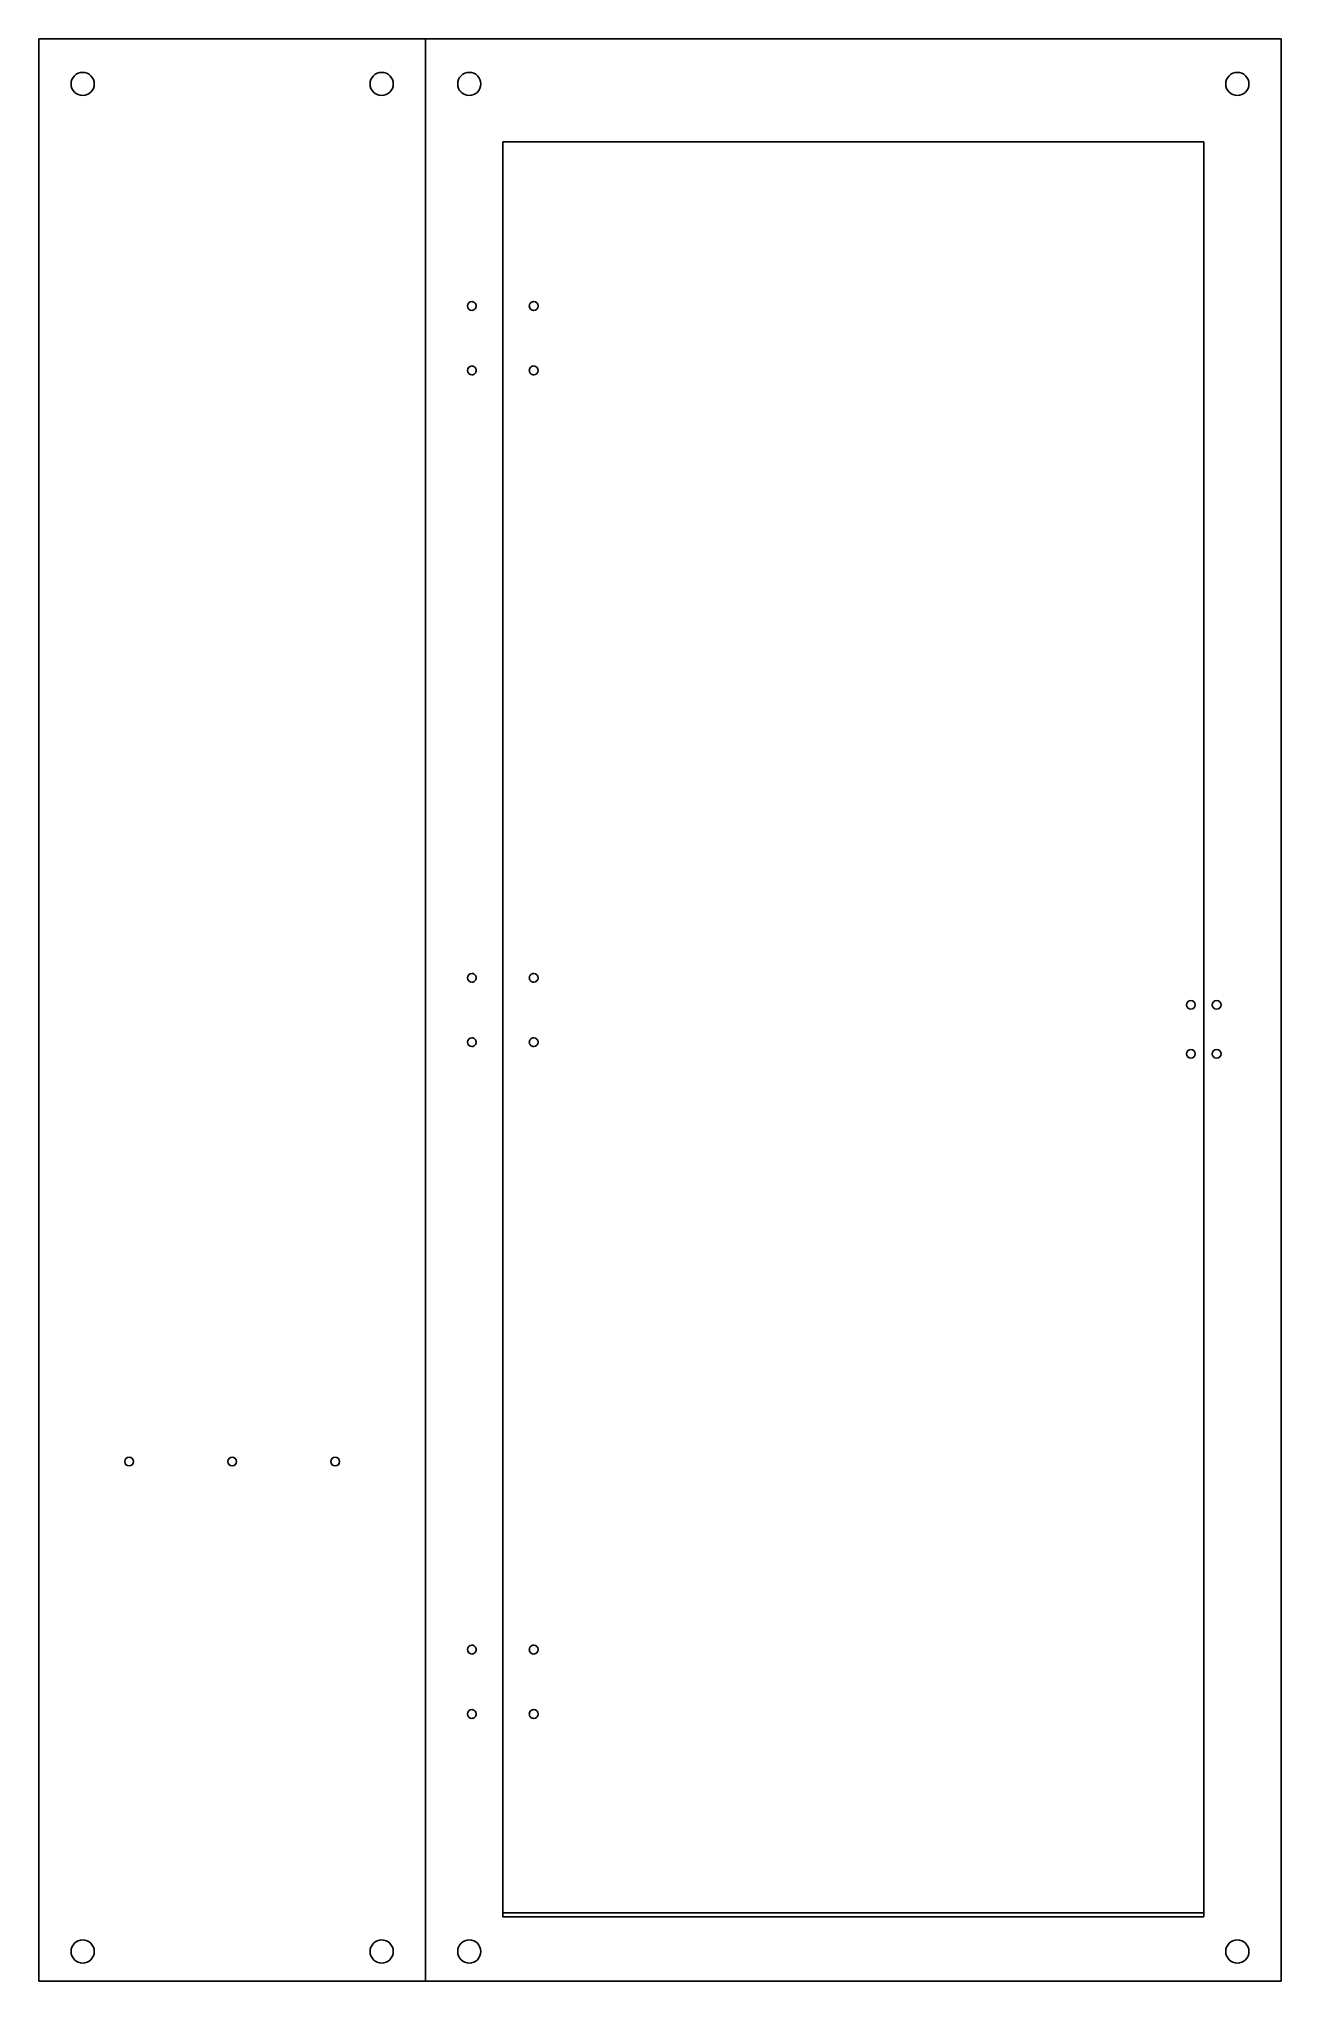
# Model space of a CAD drawing. Extents: x 0 to 482, y 0 to 754.
import ezdxf

# ---------------------------------------------------------------- set-up
doc = ezdxf.new("R2010")
doc.units = 0
doc.layers.add('Layer_1', color=7, linetype='CONTINUOUS')

msp = doc.modelspace()

# ---------------------------------------------------------------- linework, layer by layer
at = {"layer": 'Layer_1', "color": 7}
for points in [[(0, 754), (149.999991, 754), (149.999991, -0.000019), (0, -0.000019), (0, 754)], [(149.999991, 754), (481.999981, 754), (481.999981, -0.000019), (149.999991, -0.000019), (149.999991, 754)]]:
    msp.add_lwpolyline(points, close=True, dxfattribs=at)
at = {"layer": 'Layer_1', "color": 1}
for points in [[(21.499999, 736.499998), (21.499999, 736.499998)], [(137.500004, 736.499998), (137.500004, 736.499998)], [(171.499996, 736.499998), (171.499996, 736.499998)], [(469.499992, 736.499998), (469.499992, 736.499998)], [(169.700012, 650.299925), (169.700012, 650.299925)], [(193.70002, 650.299925), (193.70002, 650.299925)], [(169.700012, 625.299891), (169.700012, 625.299891)], [(193.70002, 625.299891), (193.70002, 625.299891)], [(169.700012, 389.499781), (169.700012, 389.499781)], [(193.70002, 389.499781), (193.70002, 389.499781)], [(448.699986, 379.000042), (448.699986, 379.000042)], [(458.699989, 379.000042), (458.699989, 379.000042)], [(169.700012, 364.499746), (169.700012, 364.499746)], [(193.70002, 364.499746), (193.70002, 364.499746)], [(448.699986, 359.999995), (448.699986, 359.999995)], [(458.699989, 359.999995), (458.699989, 359.999995)], [(36.699994, 201.700289), (36.699994, 201.700289)], [(76.699995, 201.700012), (76.699995, 201.700012)], [(116.699996, 201.700289), (116.699996, 201.700289)], [(169.700012, 128.699602), (169.700012, 128.699602)], [(193.70002, 128.699602), (193.70002, 128.699602)], [(169.700012, 103.699568), (169.700012, 103.699568)], [(193.70002, 103.699568), (193.70002, 103.699568)], [(180.000004, 26.499971), (452.000013, 26.499971), (452.000013, 24.999988), (180.000004, 24.999988), (180.000004, 26.499971)], [(21.499999, 11.500029), (21.499999, 11.500029)], [(137.500004, 11.500029), (137.500004, 11.500029)], [(171.499996, 11.500029), (171.499996, 11.500029)], [(469.499992, 11.500029), (469.499992, 11.500029)]]:
    msp.add_lwpolyline(points, close=True, dxfattribs=at)
at = {"layer": 'Layer_1', "color": 3}
msp.add_lwpolyline([(180.000004, 714.000012), (452.000013, 714.000012), (452.000013, 24.999988), (180.000004, 24.999988), (180.000004, 714.000012)], close=True, dxfattribs=at)
at = {"layer": 'Layer_1', "color": 1}
for points in [[(12.5, 736.499998), (12.5, 737.693473), (12.974105, 738.838066), (13.818019, 739.68198)], [(13.818019, 739.68198), (14.661932, 740.525894), (15.806525, 741.000001), (17, 741.000001)], [(17, 741.000001), (18.193474, 741.000001), (19.338067, 740.525894), (20.181981, 739.68198)], [(20.181981, 739.68198), (21.025895, 738.838066), (21.5, 737.693473), (21.499999, 736.499998)], [(128.500005, 736.499998), (128.500005, 737.693473), (128.97411, 738.838066), (129.818024, 739.68198)], [(129.818024, 739.68198), (130.661938, 740.525894), (131.80653, 741.000001), (133.000005, 741.000001)], [(133.000005, 741.000001), (134.193479, 741.000001), (135.338072, 740.525894), (136.181986, 739.68198)], [(136.181986, 739.68198), (137.0259, 738.838066), (137.500005, 737.693473), (137.500004, 736.499998)], [(162.499997, 736.499998), (162.499996, 737.693473), (162.974101, 738.838066), (163.818015, 739.68198)], [(163.818015, 739.68198), (164.661929, 740.525894), (165.806522, 741.000001), (166.999996, 741.000001)], [(166.999996, 741.000001), (168.193471, 741.000001), (169.338064, 740.525894), (170.181977, 739.68198)], [(170.181977, 739.68198), (171.025891, 738.838066), (171.499996, 737.693473), (171.499996, 736.499998)], [(460.50001, 736.499998), (460.50001, 737.693474), (460.974116, 738.838068), (461.818031, 739.681982)], [(461.818031, 739.681982), (462.661946, 740.525897), (463.80654, 741.000002), (465.000015, 741.000001)], [(465.000015, 741.000001), (467.485289, 740.999988), (469.499994, 738.985272), (469.499992, 736.499998)], [(17, 731.999999), (14.514719, 731.999999), (12.500001, 734.014717), (12.5, 736.499998)], [(21.499999, 736.499998), (21.499999, 734.014717), (19.485281, 731.999999), (17, 731.999999)], [(133.000005, 731.999999), (130.514724, 731.999999), (128.500006, 734.014717), (128.500005, 736.499998)], [(137.500004, 736.499998), (137.500004, 734.014717), (135.485286, 731.999999), (133.000005, 731.999999)], [(166.999996, 731.999999), (164.514715, 731.999999), (162.499997, 734.014717), (162.499997, 736.499998)], [(171.499996, 736.499998), (171.499996, 734.014717), (169.485277, 731.999999), (166.999996, 731.999999)], [(461.818032, 733.318016), (460.974117, 734.16193), (460.50001, 735.306523), (460.50001, 736.499998)], [(465.000015, 731.999999), (463.80654, 731.999997), (462.661947, 732.474103), (461.818032, 733.318016)], [(469.499992, 736.499998), (469.499992, 734.014726), (467.485288, 732.000011), (465.000015, 731.999999)], [(166.299996, 650.299925), (166.3, 651.238804), (167.061111, 651.999916), (167.99999, 651.999919)], [(167.99999, 648.599931), (167.061111, 648.599935), (166.3, 649.361046), (166.299996, 650.299925)], [(167.99999, 651.999919), (168.450861, 651.999925), (168.883267, 651.820822), (169.202084, 651.50201)], [(169.202084, 649.09784), (168.883267, 648.779029), (168.450861, 648.599926), (167.99999, 648.599931)], [(169.202084, 651.50201), (169.5209, 651.183199), (169.70001, 650.750796), (169.700012, 650.299925)], [(169.700012, 650.299925), (169.70001, 649.849054), (169.5209, 649.416651), (169.202084, 649.09784)], [(190.300005, 650.299925), (190.300006, 650.750796), (190.479117, 651.183199), (190.797933, 651.50201)], [(190.797933, 649.09784), (190.479117, 649.416651), (190.300006, 649.849054), (190.300005, 650.299925)], [(190.797933, 651.50201), (191.11675, 651.820822), (191.549156, 651.999925), (192.000027, 651.999919)], [(192.000027, 648.599931), (191.549156, 648.599926), (191.11675, 648.779029), (190.797933, 649.09784)], [(192.000027, 651.999919), (192.938906, 651.999916), (193.700017, 651.238804), (193.70002, 650.299925)], [(193.70002, 650.299925), (193.700017, 649.361046), (192.938906, 648.599935), (192.000027, 648.599931)], [(166.299996, 625.299891), (166.3, 626.23877), (167.061111, 626.999881), (167.99999, 626.999884)], [(167.99999, 626.999884), (168.450861, 626.99989), (168.883267, 626.820787), (169.202084, 626.501976)], [(169.202084, 626.501976), (169.5209, 626.183165), (169.70001, 625.750761), (169.700012, 625.299891)], [(190.300005, 625.299891), (190.300006, 625.750761), (190.479117, 626.183165), (190.797933, 626.501976)], [(190.797933, 626.501976), (191.11675, 626.820787), (191.549156, 626.99989), (192.000027, 626.999884)], [(192.000027, 626.999884), (192.938906, 626.999881), (193.700017, 626.23877), (193.70002, 625.299891)], [(167.99999, 623.599897), (167.061111, 623.5999), (166.3, 624.361011), (166.299996, 625.299891)], [(169.202084, 624.097805), (168.883267, 623.778994), (168.450861, 623.599891), (167.99999, 623.599897)], [(169.700012, 625.299891), (169.70001, 624.84902), (169.5209, 624.416616), (169.202084, 624.097805)], [(190.797933, 624.097805), (190.479117, 624.416616), (190.300006, 624.84902), (190.300005, 625.299891)], [(192.000027, 623.599897), (191.549156, 623.599891), (191.11675, 623.778994), (190.797933, 624.097805)], [(193.70002, 625.299891), (193.700017, 624.361011), (192.938906, 623.5999), (192.000027, 623.599897)], [(166.299996, 389.499781), (166.3, 390.43866), (167.061111, 391.199771), (167.99999, 391.199775)], [(167.99999, 387.799787), (167.061111, 387.79979), (166.3, 388.560902), (166.299996, 389.499781)], [(167.99999, 391.199775), (168.450861, 391.19978), (168.883267, 391.020677), (169.202084, 390.701866)], [(169.202084, 388.297695), (168.883267, 387.978884), (168.450861, 387.799781), (167.99999, 387.799787)], [(169.202084, 390.701866), (169.5209, 390.383055), (169.70001, 389.950651), (169.700012, 389.499781)], [(169.700012, 389.499781), (169.70001, 389.04891), (169.5209, 388.616507), (169.202084, 388.297695)], [(190.300005, 389.499781), (190.300006, 389.950651), (190.479117, 390.383055), (190.797933, 390.701866)], [(190.797933, 388.297695), (190.479117, 388.616507), (190.300006, 389.04891), (190.300005, 389.499781)], [(190.797933, 390.701866), (191.11675, 391.020677), (191.549156, 391.19978), (192.000027, 391.199775)], [(192.000027, 387.799787), (191.549156, 387.799781), (191.11675, 387.978884), (190.797933, 388.297695)], [(192.000027, 391.199775), (192.938906, 391.199771), (193.700017, 390.43866), (193.70002, 389.499781)], [(193.70002, 389.499781), (193.700017, 388.560902), (192.938906, 387.79979), (192.000027, 387.799787)], [(445.299987, 379.000042), (445.299991, 379.938923), (446.061105, 380.700035), (446.999987, 380.700035)], [(446.999987, 377.300048), (446.061105, 377.300048), (445.299991, 378.06116), (445.299987, 379.000042)], [(446.999987, 380.700035), (447.938868, 380.700035), (448.699983, 379.938923), (448.699986, 379.000042)], [(448.699986, 379.000042), (448.699983, 378.06116), (447.938868, 377.300048), (446.999987, 377.300048)], [(455.299987, 379.000042), (455.29999, 379.938924), (456.061107, 380.700037), (456.999989, 380.700035)], [(456.999989, 377.300048), (456.061107, 377.300047), (455.29999, 378.061159), (455.299987, 379.000042)], [(456.999989, 380.700035), (457.938871, 380.700035), (458.699985, 379.938923), (458.699989, 379.000042)], [(458.699989, 379.000042), (458.699985, 378.06116), (457.938871, 377.300048), (456.999989, 377.300048)], [(166.299996, 364.499746), (166.3, 365.438625), (167.061111, 366.199736), (167.99999, 366.19974)], [(167.99999, 362.799752), (167.061111, 362.799756), (166.3, 363.560867), (166.299996, 364.499746)], [(167.99999, 366.19974), (168.450861, 366.199746), (168.883267, 366.020642), (169.202084, 365.701831)], [(169.202084, 363.297661), (168.883267, 362.97885), (168.450861, 362.799746), (167.99999, 362.799752)], [(169.202084, 365.701831), (169.5209, 365.38302), (169.70001, 364.950617), (169.700012, 364.499746)], [(169.700012, 364.499746), (169.70001, 364.048875), (169.5209, 363.616472), (169.202084, 363.297661)], [(190.300005, 364.499746), (190.300006, 364.950617), (190.479117, 365.38302), (190.797933, 365.701831)], [(190.797933, 363.297661), (190.479117, 363.616472), (190.300006, 364.048875), (190.300005, 364.499746)], [(190.797933, 365.701831), (191.11675, 366.020642), (191.549156, 366.199746), (192.000027, 366.19974)], [(192.000027, 362.799752), (191.549156, 362.799746), (191.11675, 362.97885), (190.797933, 363.297661)], [(192.000027, 366.19974), (192.938906, 366.199736), (193.700017, 365.438625), (193.70002, 364.499746)], [(193.70002, 364.499746), (193.700017, 363.560867), (192.938906, 362.799756), (192.000027, 362.799752)], [(445.299987, 359.999995), (445.299991, 360.938876), (446.061105, 361.699988), (446.999987, 361.699989)], [(446.999987, 358.300001), (446.061105, 358.300001), (445.299991, 359.061114), (445.299987, 359.999995)], [(446.999987, 361.699989), (447.938868, 361.699988), (448.699983, 360.938876), (448.699986, 359.999995)], [(448.699986, 359.999995), (448.699983, 359.061114), (447.938868, 358.300001), (446.999987, 358.300001)], [(455.299987, 359.999995), (455.29999, 360.938877), (456.061107, 361.69999), (456.999989, 361.699989)], [(456.999989, 358.300001), (456.061107, 358.3), (455.29999, 359.061112), (455.299987, 359.999995)], [(456.999989, 361.699989), (457.938871, 361.699988), (458.699985, 360.938876), (458.699989, 359.999995)], [(458.699989, 359.999995), (458.699985, 359.061114), (457.938871, 358.300001), (456.999989, 358.300001)], [(33.299995, 201.700289), (33.299996, 202.639173), (34.061111, 203.400288), (34.999995, 203.400288)], [(34.999995, 200.00029), (34.061111, 200.00029), (33.299996, 200.761405), (33.299995, 201.700289)], [(34.999995, 203.400288), (35.938879, 203.400288), (36.699994, 202.639173), (36.699994, 201.700289)], [(36.699994, 201.700289), (36.699994, 200.761405), (35.938879, 200.00029), (34.999995, 200.00029)], [(73.299995, 201.700012), (73.299996, 202.638896), (74.061111, 203.400012), (74.999995, 203.400012)], [(74.999995, 200.000013), (74.061111, 200.000013), (73.299996, 200.761129), (73.299995, 201.700012)], [(74.999995, 203.400012), (75.938879, 203.400012), (76.699995, 202.638896), (76.699995, 201.700012)], [(76.699995, 201.700012), (76.699995, 200.761129), (75.938879, 200.000013), (74.999995, 200.000013)], [(113.299996, 201.700289), (113.299996, 202.639173), (114.061112, 203.400288), (114.999996, 203.400288)], [(114.999996, 200.00029), (114.061112, 200.00029), (113.299996, 200.761405), (113.299996, 201.700289)], [(114.999996, 203.400288), (115.93888, 203.400288), (116.699995, 202.639173), (116.699996, 201.700289)], [(116.699996, 201.700289), (116.699995, 200.761405), (115.93888, 200.00029), (114.999996, 200.00029)], [(166.299996, 128.699602), (166.3, 129.638482), (167.061111, 130.399593), (167.99999, 130.399596)], [(167.99999, 126.999609), (167.061111, 126.999612), (166.3, 127.760723), (166.299996, 128.699602)], [(167.99999, 130.399596), (168.450861, 130.399602), (168.883267, 130.220499), (169.202084, 129.901688)], [(169.202084, 129.901688), (169.5209, 129.582877), (169.70001, 129.150473), (169.700012, 128.699602)], [(169.700012, 128.699602), (169.70001, 128.248732), (169.5209, 127.816328), (169.202084, 127.497517)], [(190.300005, 128.699602), (190.300006, 129.150473), (190.479117, 129.582877), (190.797933, 129.901688)], [(190.797933, 127.497517), (190.479117, 127.816328), (190.300006, 128.248732), (190.300005, 128.699602)], [(190.797933, 129.901688), (191.11675, 130.220499), (191.549156, 130.399602), (192.000027, 130.399596)], [(192.000027, 130.399596), (192.938906, 130.399593), (193.700017, 129.638482), (193.70002, 128.699602)], [(193.70002, 128.699602), (193.700017, 127.760723), (192.938906, 126.999612), (192.000027, 126.999609)], [(169.202084, 127.497517), (168.883267, 127.178706), (168.450861, 126.999603), (167.99999, 126.999609)], [(192.000027, 126.999609), (191.549156, 126.999603), (191.11675, 127.178706), (190.797933, 127.497517)], [(166.299996, 103.699568), (166.3, 104.638447), (167.061111, 105.399558), (167.99999, 105.399562)], [(167.99999, 101.999574), (167.061111, 101.999577), (166.3, 102.760689), (166.299996, 103.699568)], [(167.99999, 105.399562), (168.450861, 105.399567), (168.883267, 105.220464), (169.202084, 104.901653)], [(169.202084, 102.497482), (168.883267, 102.178671), (168.450861, 101.999568), (167.99999, 101.999574)], [(169.202084, 104.901653), (169.5209, 104.582842), (169.70001, 104.150439), (169.700012, 103.699568)], [(169.700012, 103.699568), (169.70001, 103.248697), (169.5209, 102.816294), (169.202084, 102.497482)], [(190.300005, 103.699568), (190.300006, 104.150439), (190.479117, 104.582842), (190.797933, 104.901653)], [(190.797933, 102.497482), (190.479117, 102.816294), (190.300006, 103.248697), (190.300005, 103.699568)], [(190.797933, 104.901653), (191.11675, 105.220464), (191.549156, 105.399567), (192.000027, 105.399562)], [(192.000027, 101.999574), (191.549156, 101.999568), (191.11675, 102.178671), (190.797933, 102.497482)], [(192.000027, 105.399562), (192.938906, 105.399558), (193.700017, 104.638447), (193.70002, 103.699568)], [(193.70002, 103.699568), (193.700017, 102.760689), (192.938906, 101.999577), (192.000027, 101.999574)], [(13.818018, 14.682012), (14.661932, 15.525927), (15.806525, 16.000034), (17, 16.000034)], [(17, 16.000034), (18.193475, 16.000034), (19.338068, 15.525927), (20.181982, 14.682012)], [(129.818023, 14.682012), (130.661937, 15.525927), (131.80653, 16.000034), (133.000005, 16.000034)], [(133.000005, 16.000034), (134.19348, 16.000034), (135.338073, 15.525927), (136.181987, 14.682012)], [(163.818014, 14.682012), (164.661928, 15.525927), (165.806521, 16.000034), (166.999996, 16.000034)], [(166.999996, 16.000034), (168.193471, 16.000034), (169.338065, 15.525927), (170.181978, 14.682012)], [(461.81803, 14.682014), (462.661945, 15.525929), (463.806539, 16.000035), (465.000015, 16.000034)], [(465.000015, 16.000034), (467.48529, 16.000021), (469.499995, 13.985303), (469.499992, 11.500029)], [(12.5, 11.500029), (12.499999, 12.693504), (12.974104, 13.838098), (13.818018, 14.682012)], [(13.818018, 8.318045), (12.974104, 9.16196), (12.499999, 10.306554), (12.5, 11.500029)], [(17, 7.000024), (15.806525, 7.000024), (14.661932, 7.47413), (13.818018, 8.318045)], [(20.181982, 8.318045), (19.338068, 7.47413), (18.193475, 7.000024), (17, 7.000024)], [(20.181982, 14.682012), (21.025896, 13.838098), (21.500001, 12.693504), (21.499999, 11.500029)], [(21.499999, 11.500029), (21.500001, 10.306554), (21.025896, 9.16196), (20.181982, 8.318045)], [(128.500005, 11.500029), (128.500004, 12.693504), (128.974109, 13.838098), (129.818023, 14.682012)], [(129.818023, 8.318045), (128.974109, 9.16196), (128.500004, 10.306554), (128.500005, 11.500029)], [(133.000005, 7.000024), (131.80653, 7.000024), (130.661937, 7.47413), (129.818023, 8.318045)], [(136.181987, 8.318045), (135.338073, 7.47413), (134.19348, 7.000024), (133.000005, 7.000024)], [(136.181987, 14.682012), (137.025901, 13.838098), (137.500006, 12.693504), (137.500004, 11.500029)], [(137.500004, 11.500029), (137.500006, 10.306554), (137.025901, 9.16196), (136.181987, 8.318045)], [(162.499997, 11.500029), (162.499995, 12.693504), (162.9741, 13.838098), (163.818014, 14.682012)], [(163.818014, 8.318045), (162.9741, 9.16196), (162.499995, 10.306554), (162.499997, 11.500029)], [(166.999996, 7.000024), (165.806521, 7.000024), (164.661928, 7.47413), (163.818014, 8.318045)], [(170.181978, 8.318045), (169.338065, 7.47413), (168.193471, 7.000024), (166.999996, 7.000024)], [(170.181978, 14.682012), (171.025892, 13.838098), (171.499997, 12.693504), (171.499996, 11.500029)], [(171.499996, 11.500029), (171.499997, 10.306554), (171.025892, 9.16196), (170.181978, 8.318045)], [(460.50001, 11.500029), (460.500009, 12.693505), (460.974115, 13.838099), (461.81803, 14.682014)], [(461.81803, 8.318043), (460.974115, 9.161958), (460.500009, 10.306553), (460.50001, 11.500029)], [(465.000015, 7.000024), (463.806539, 7.000022), (462.661945, 7.474128), (461.81803, 8.318043)], [(469.499992, 11.500029), (469.499995, 9.014754), (467.48529, 7.000036), (465.000015, 7.000024)]]:
    msp.add_open_spline(points, degree=3, dxfattribs=at)

doc.saveas('drawing.dxf')
